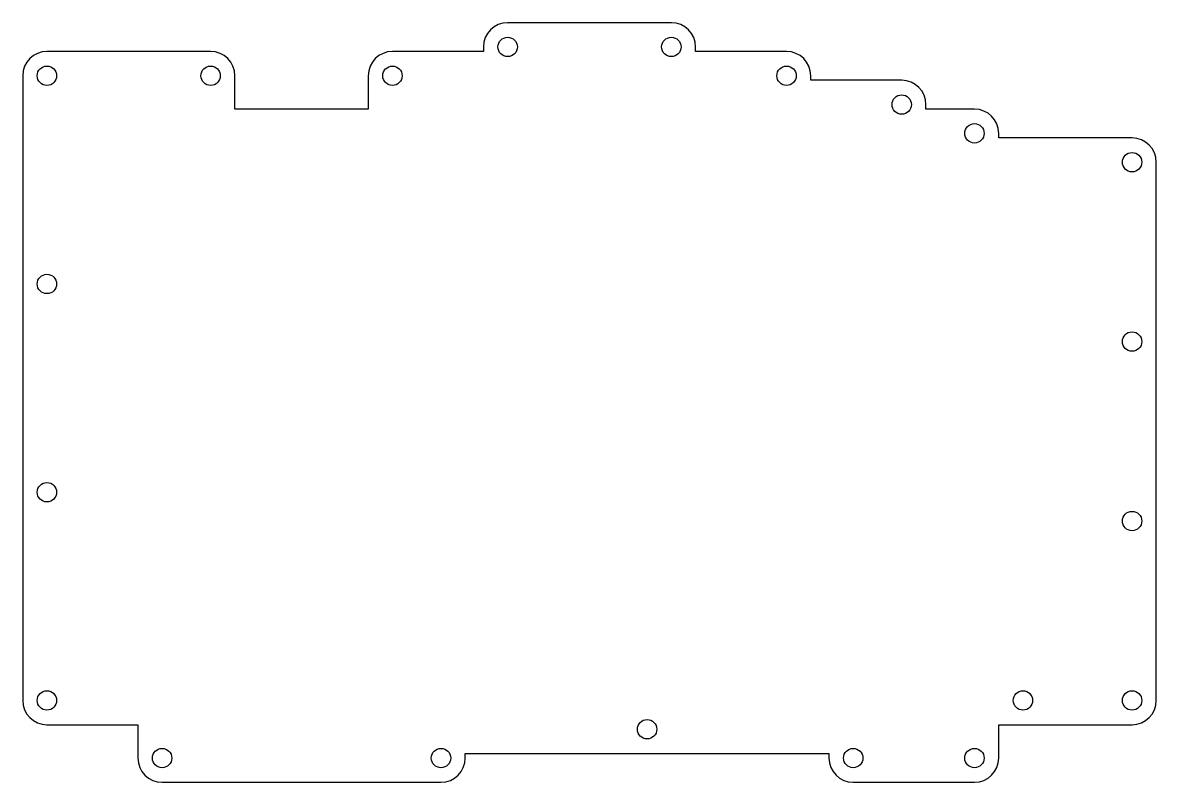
# Model space of a CAD drawing. Extents: x -8 to 179, y -18 to 108.
import ezdxf

# ---------------------------------------------------------------- set-up
doc = ezdxf.new("R2010")
doc.units = 0
doc.layers.get('0').update_dxf_attribs({"linetype": 'continuous'})

# ---------------------------------------------------------------- blocks, each defined once
blk = doc.blocks.new('FACEFEAT')
at = {"color": 0}
for p, q in [((99, 107.75), (72, 107.75)), ((23, 103), (-4, 103)), ((68, 103), (53, 103)), ((68, 103.75), (68, 103)), ((103, 103), (103, 103.75)), ((118, 103), (103, 103)), ((-8, 99), (-8, -4)), ((27, 93.5), (27, 99)), ((49, 99), (49, 93.5)), ((122, 98.25), (122, 99)), ((137, 98.25), (122, 98.25)), ((141, 93.5), (141, 94.25)), ((49, 93.5), (27, 93.5)), ((149, 93.5), (141, 93.5)), ((153, 88.75), (153, 89.5)), ((175, 88.75), (153, 88.75)), ((179, -4), (179, 84.75)), ((-4, -8), (11, -8)), ((11, -8), (11, -13.5)), ((153, -8), (175, -8)), ((153, -13.5), (153, -8)), ((65, -12.75), (125, -12.75)), ((65, -13.5), (65, -12.75)), ((125, -12.75), (125, -13.5)), ((15, -17.5), (61, -17.5)), ((129, -17.5), (149, -17.5))]:
    blk.add_line(p, q, dxfattribs=at)
for centre in [(72, 103.75), (99, 103.75), (-4, 99), (23, 99), (53, 99), (118, 99), (137, 94.25), (149, 89.5), (175, 84.75), (-4, 64.67), (175, 55.17), (-4, 30.33), (175, 25.58), (-4, -4), (157, -4), (175, -4), (95, -8.75), (15, -13.5), (61, -13.5), (129, -13.5), (149, -13.5)]:
    blk.add_circle(centre, 1.6, dxfattribs=at)
for centre, start, end in [((72, 103.75), 90, -180), ((99, 103.75), 0, 90), ((-4, 99), 90, -180), ((23, 99), 0, 90), ((53, 99), 90, -180), ((118, 99), 0, 90), ((137, 94.25), 0, 90), ((149, 89.5), 0, 90), ((175, 84.75), 0, 90), ((-4, -4), -180, -90), ((175, -4), -90, 0), ((15, -13.5), -180, -90), ((61, -13.5), -90, 0), ((129, -13.5), -180, -90), ((149, -13.5), -90, 0)]:
    blk.add_arc(centre, 4, start, end, dxfattribs=at)

msp = doc.modelspace()

# ---------------------------------------------------------------- block references
at = {"color": 0}
msp.add_blockref('FACEFEAT', (0, 0), dxfattribs=at)

doc.saveas('drawing.dxf')
